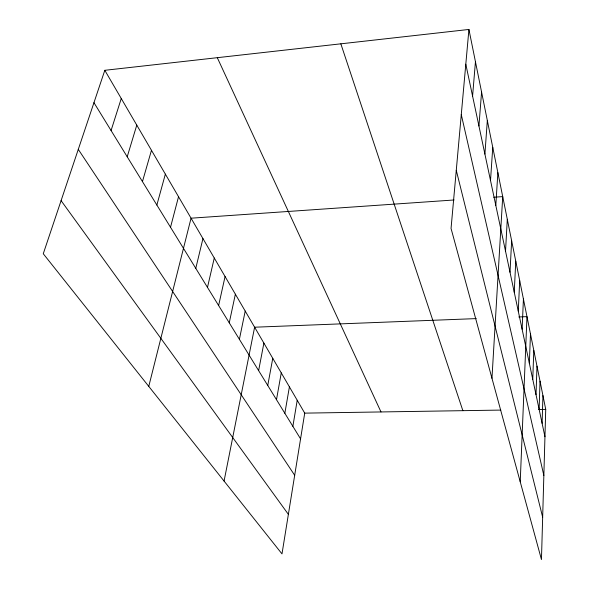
<?xml version="1.0" encoding="UTF-8"?>
<svg xmlns="http://www.w3.org/2000/svg" width="589" height="589" viewBox="0 0 589 589"><rect width="100%" height="100%" fill="white"/><g stroke="black" fill="none" stroke-linecap="round" stroke-linejoin="round"><path stroke-width="0.88" d="M468.925 29.45L545.731 409.384L541.46 559.55L451.049 228.451L468.925 29.45L104.813 70.305L43.269 253.749L281.991 553.888L304.727 413.132L104.813 70.305M542.101 423.314L542.94 395.594M539.126 409.311L540.032 381.201M536.019 394.667L536.991 366.152M532.758 379.338L533.803 350.411M529.342 363.266L530.475 333.926M520.227 481.787L526.978 316.639L518.776 316.956M522.112 329.222L523.422 299.043M518.276 311.176L519.689 280.578M514.249 292.21L515.765 261.177M510 272.228L511.642 240.776M505.524 251.172L507.298 219.285M491.962 378.285L502.719 196.616L493.729 197.241M495.805 205.421L497.874 172.673M490.512 180.514L492.757 147.346M484.902 154.09L487.331 120.509M478.938 126.009L481.574 92.024M472.584 96.103L475.448 61.727M292.873 426.333L297.217 400.262M284.848 413.279L289.405 386.863M276.484 399.673L281.262 372.896M267.752 385.464L272.766 358.326M258.623 370.614L263.894 343.107M224.063 481.058L254.617 327.212L476.258 318.605M239.392 339.323L245.208 311.073M229.254 322.816L235.372 294.198M218.622 305.529L225.072 276.536M207.483 287.395L214.271 258.019M195.776 268.356L202.947 238.597M148.767 386.391L191.05 218.195L454.104 199.98M170.523 227.258L178.533 196.733M156.865 205.038L165.354 174.138M142.45 181.589L151.461 150.305M127.209 156.792L136.781 125.133M111.071 130.53L121.26 98.51M304.727 413.132L500.797 410.084M538.501 409.495L545.731 409.384M61.087 200.635L288.374 514.366M78.285 149.378L294.684 475.294M93.953 102.677L300.567 438.864M217.304 57.685L380.995 411.947M340.84 43.822L462.866 410.673M456.269 170.309L542.668 517.238M461.275 114.605L543.853 475.514M465.803 64.194L544.95 436.721"/></g></svg>
